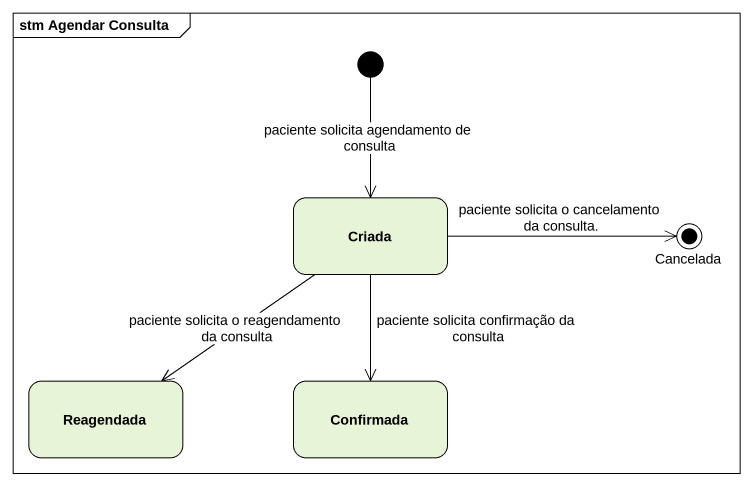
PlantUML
@startuml
mainframe stm Agendar Consulta
hide empty description
state Criada
state Cancelada <<end>>
state Reagendada
state Confirmada
[*] --> Criada : paciente solicita agendamento de consulta
Criada -right-> Cancelada : paciente solicita o cancelamento da consulta.
Criada --> Reagendada : paciente solicita o reagendamento da consulta
Criada --> Confirmada : paciente solicita confirmação da consulta
@enduml
